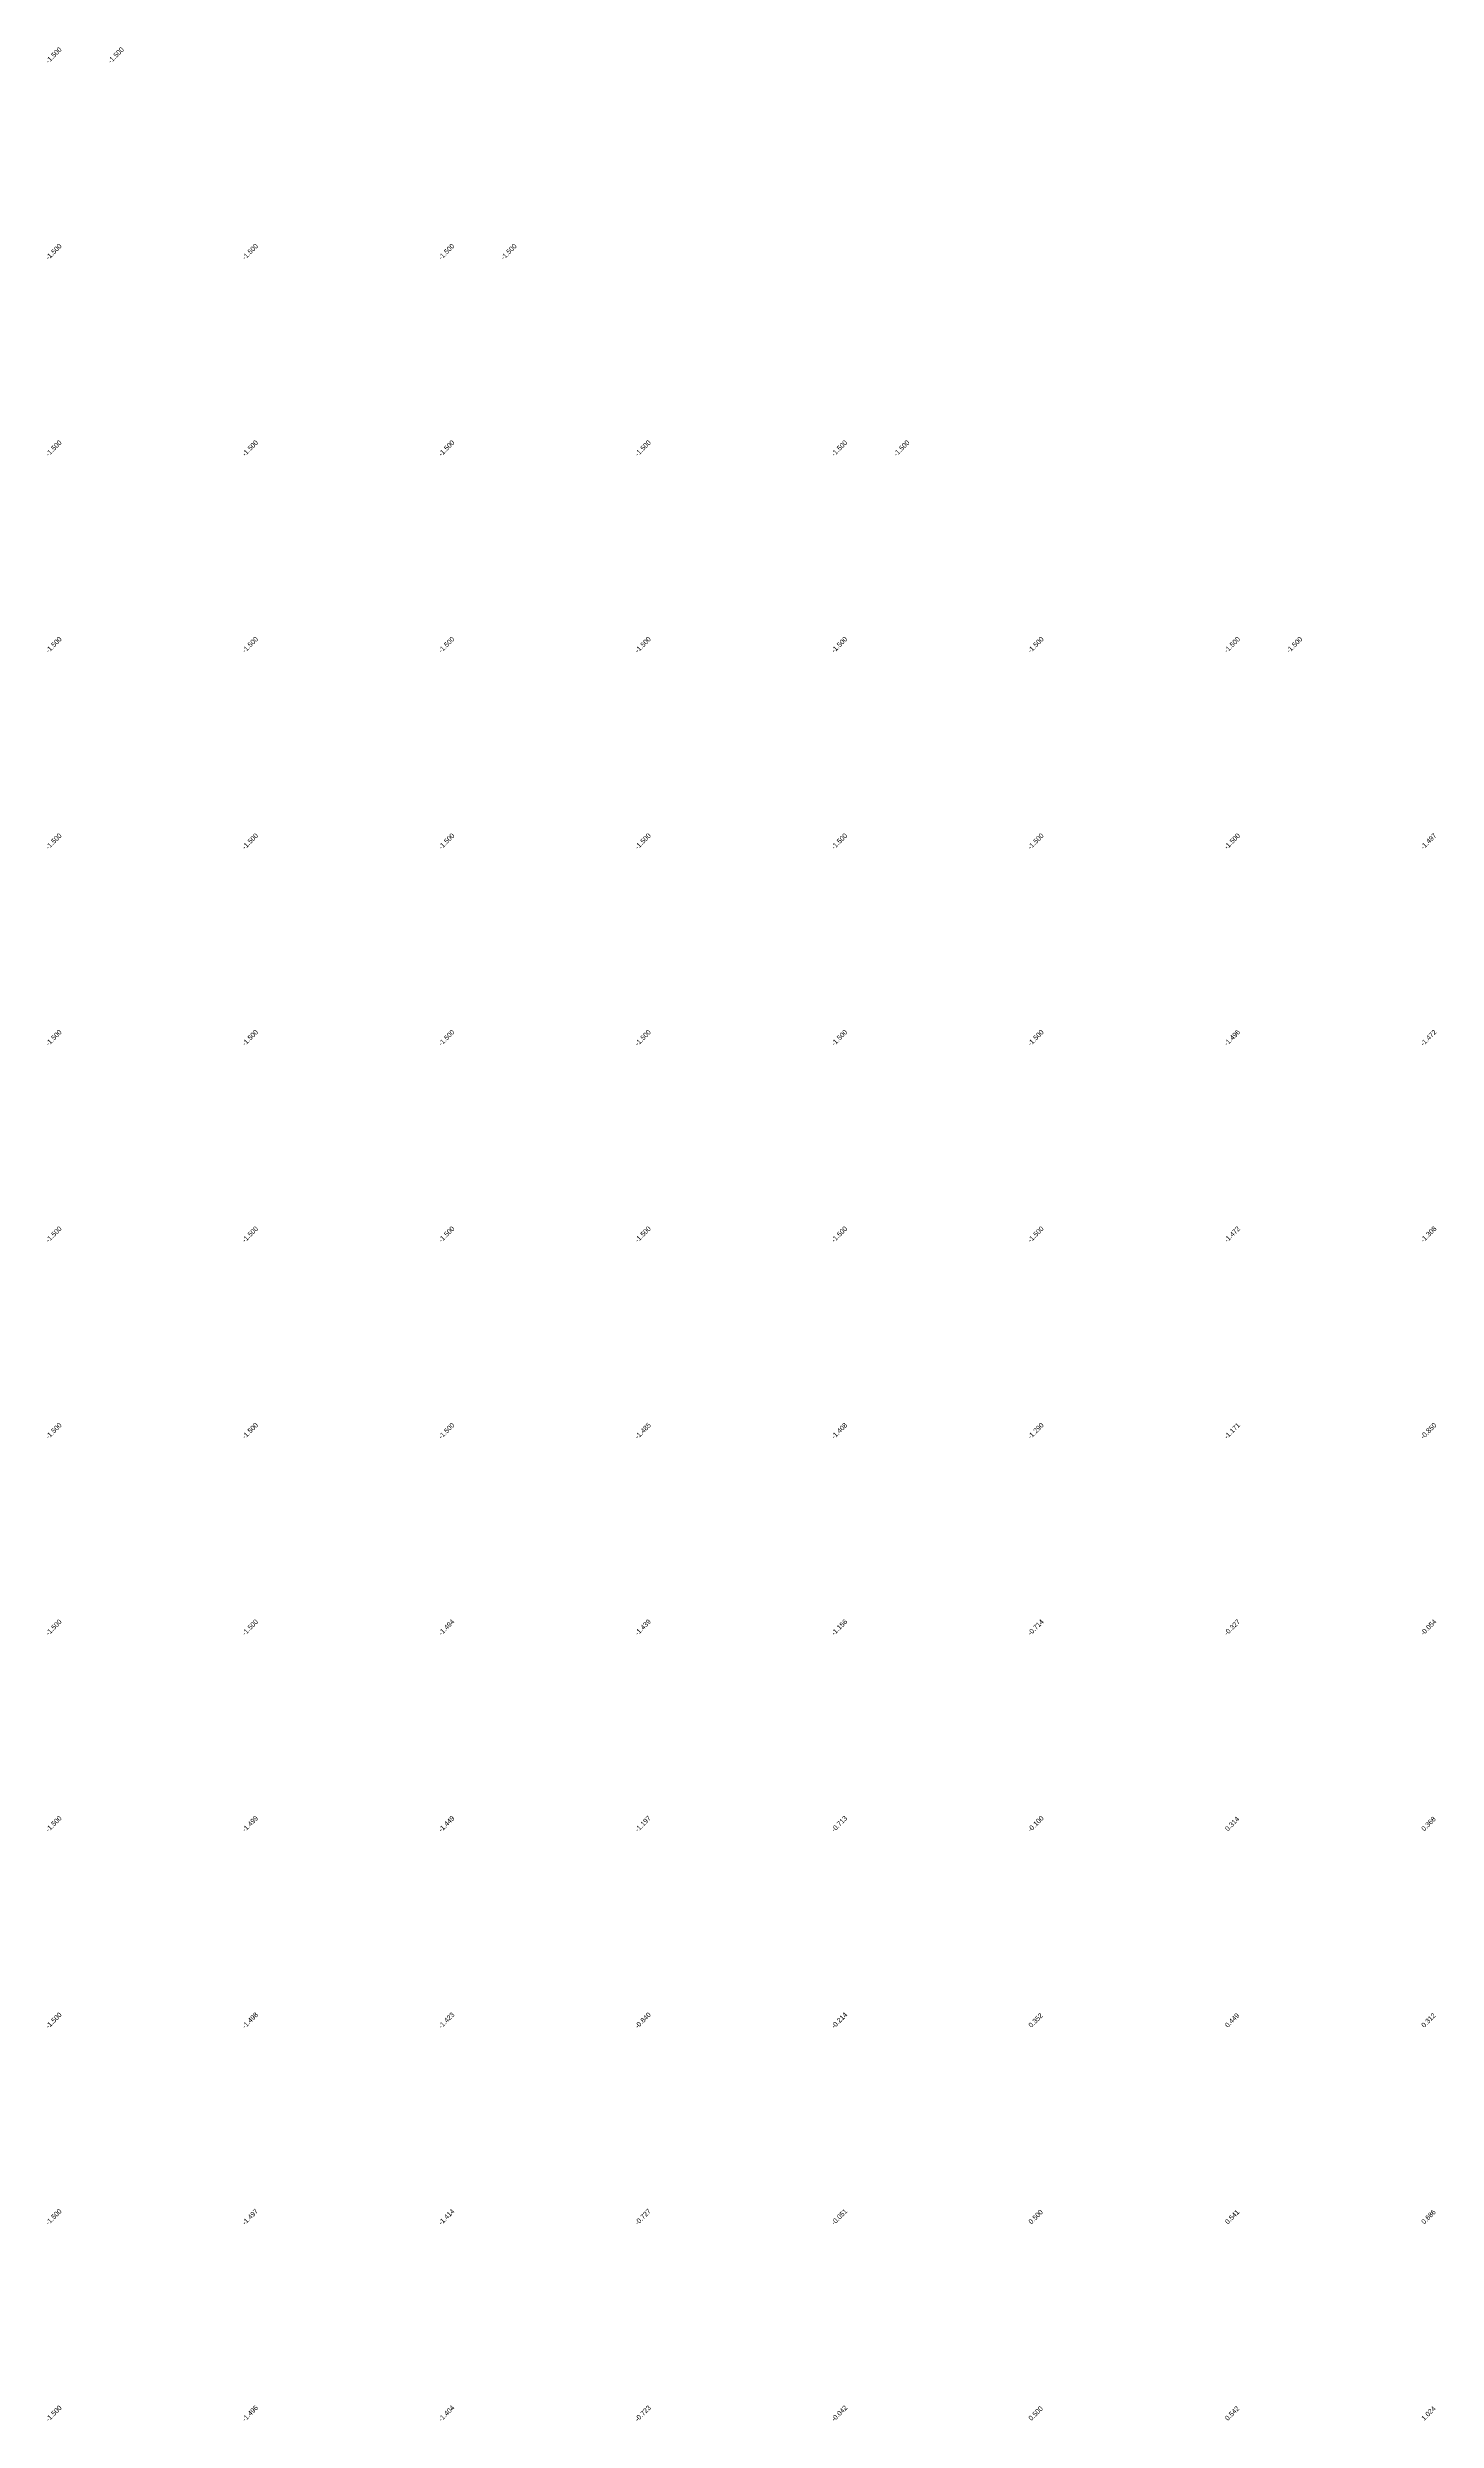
# Model space of a CAD drawing. Header units: metres. Extents: x 286386 to 287779, y 2079267 to 2080589.
# Drawn here: x 286619.4 to 286760.8, y 2080319.3 to 2080560.8 of the extents above; entities that cross this region are included whole.
import ezdxf
from ezdxf.enums import TextEntityAlignment as Align

# ---------------------------------------------------------------- set-up
doc = ezdxf.new("R2010")
doc.units = ezdxf.units.M
doc.header["$MEASUREMENT"] = 0
doc.layers.add('ESElevation', color=150, linetype='Continuous')

msp = doc.modelspace()

# ---------------------------------------------------------------- texts
at = {"layer": 'ESElevation'}
for s, p in [('-1.500', (286620, 2080560)), ('-1.500', (286626.34, 2080560)), ('-1.500', (286620, 2080540)), ('-1.500', (286640, 2080540)), ('-1.500', (286660, 2080540)), ('-1.500', (286666.34, 2080540)), ('-1.500', (286620, 2080520)), ('-1.500', (286640, 2080520)), ('-1.500', (286660, 2080520)), ('-1.500', (286680, 2080520)), ('-1.500', (286700, 2080520)), ('-1.500', (286706.34, 2080520)), ('-1.500', (286620, 2080500)), ('-1.500', (286640, 2080500)), ('-1.500', (286660, 2080500)), ('-1.500', (286680, 2080500)), ('-1.500', (286700, 2080500)), ('-1.500', (286720, 2080500)), ('-1.500', (286740, 2080500)), ('-1.500', (286746.34, 2080500)), ('-1.500', (286620, 2080480)), ('-1.500', (286640, 2080480)), ('-1.500', (286660, 2080480)), ('-1.500', (286680, 2080480)), ('-1.500', (286700, 2080480)), ('-1.500', (286720, 2080480)), ('-1.500', (286740, 2080480)), ('-1.497', (286760, 2080480)), ('-1.500', (286620, 2080460)), ('-1.500', (286640, 2080460)), ('-1.500', (286660, 2080460)), ('-1.500', (286680, 2080460)), ('-1.500', (286700, 2080460)), ('-1.500', (286720, 2080460)), ('-1.496', (286740, 2080460)), ('-1.472', (286760, 2080460)), ('-1.500', (286620, 2080440)), ('-1.500', (286640, 2080440)), ('-1.500', (286660, 2080440)), ('-1.500', (286680, 2080440)), ('-1.500', (286700, 2080440)), ('-1.500', (286720, 2080440)), ('-1.472', (286740, 2080440)), ('-1.308', (286760, 2080440)), ('-1.485', (286680, 2080420)), ('-1.500', (286620, 2080420)), ('-1.500', (286640, 2080420)), ('-1.500', (286660, 2080420)), ('-1.408', (286700, 2080420)), ('-1.290', (286720, 2080420)), ('-1.171', (286740, 2080420)), ('-0.850', (286760, 2080420)), ('-1.500', (286620, 2080400)), ('-1.500', (286640, 2080400)), ('-1.494', (286660, 2080400)), ('-1.439', (286680, 2080400)), ('-1.156', (286700, 2080400)), ('-0.714', (286720, 2080400)), ('-0.327', (286740, 2080400)), ('-0.054', (286760, 2080400)), ('-1.500', (286620, 2080380)), ('-1.499', (286640, 2080380)), ('-1.449', (286660, 2080380)), ('-1.197', (286680, 2080380)), ('-0.713', (286700, 2080380)), ('-0.100', (286720, 2080380)), ('0.314', (286740, 2080380)), ('0.368', (286760, 2080380)), ('-1.500', (286620, 2080360)), ('-1.498', (286640, 2080360)), ('-1.423', (286660, 2080360)), ('-0.840', (286680, 2080360)), ('-0.214', (286700, 2080360)), ('0.352', (286720, 2080360)), ('0.449', (286740, 2080360)), ('0.312', (286760, 2080360)), ('-1.500', (286620, 2080340)), ('-1.497', (286640, 2080340)), ('-1.414', (286660, 2080340)), ('-0.727', (286680, 2080340)), ('-0.051', (286700, 2080340)), ('0.500', (286720, 2080340)), ('0.541', (286740, 2080340)), ('0.686', (286760, 2080340)), ('-1.500', (286620, 2080320)), ('-1.496', (286640, 2080320)), ('-1.404', (286660, 2080320)), ('-0.723', (286680, 2080320)), ('-0.042', (286700, 2080320)), ('0.500', (286720, 2080320)), ('0.542', (286740, 2080320)), ('1.024', (286760, 2080320))]:
    msp.add_text(s, height=0.5, rotation=45, dxfattribs=at).set_placement(p, align=Align.MIDDLE_CENTER)

doc.saveas('drawing.dxf')
